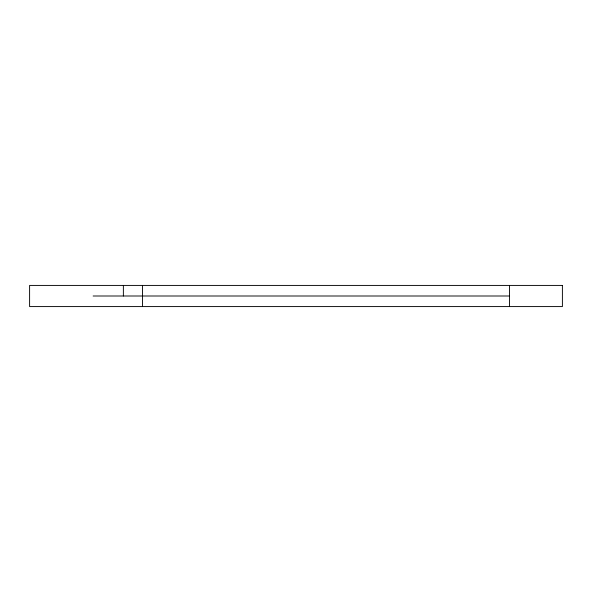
<?xml version="1.0" encoding="UTF-8"?>
<svg xmlns="http://www.w3.org/2000/svg" width="592" height="592" viewBox="0 0 592 592"><rect width="100%" height="100%" fill="white"/><g stroke="black" fill="none" stroke-linecap="round" stroke-linejoin="round"><path stroke-width="0.89" d="M93.129 296L509.475 296M509.475 285.418L509.475 306.582M142.509 285.418L142.509 306.582M123.373 285.418L123.373 296M562.4 285.418L29.6 285.418L29.6 306.582L562.4 306.582L562.4 285.418"/></g></svg>
